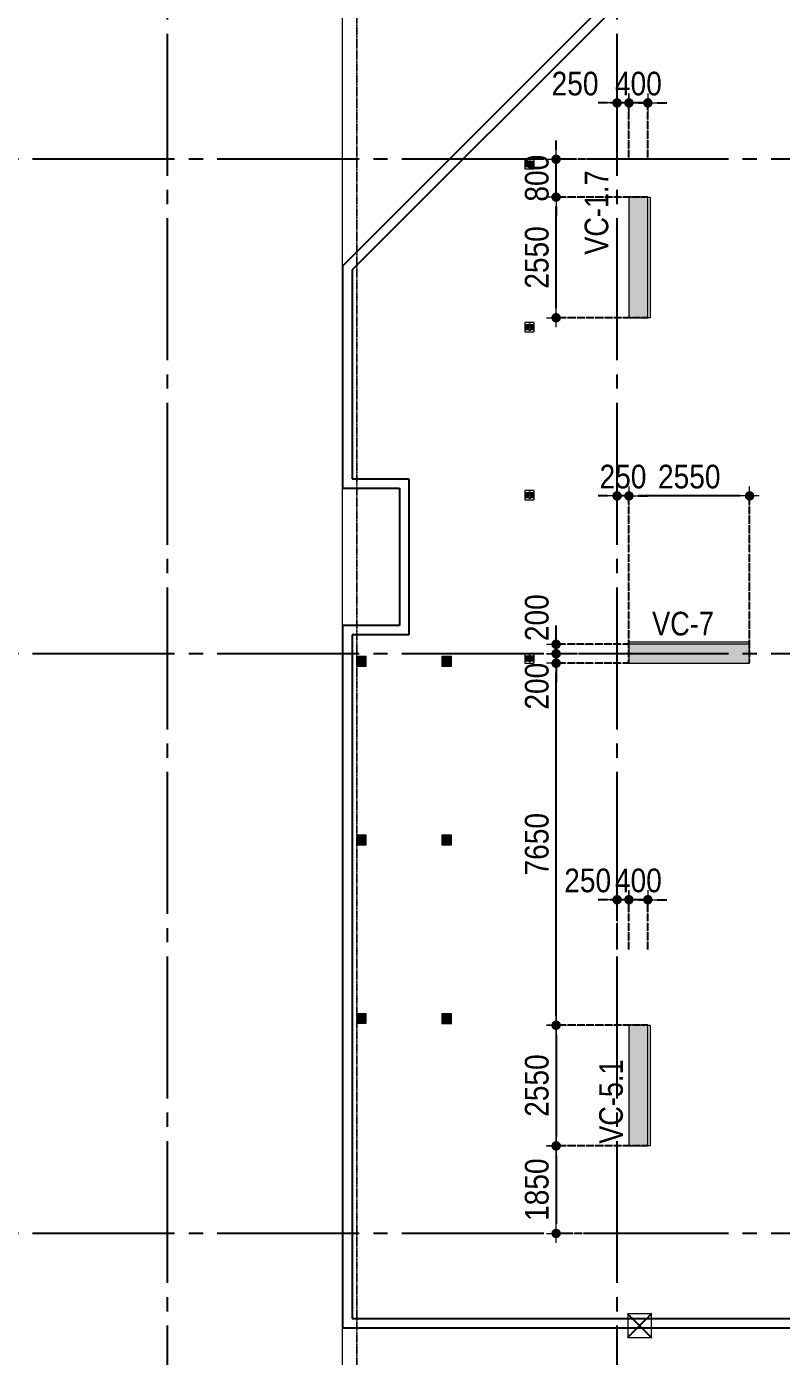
# Model space of a CAD drawing. Header units: millimetres. Extents: x -3973692 to -2843767, y 592734 to 838475.
# Drawn here: x -3522820 to -3506873, y 607383 to 635485 of the extents above; entities that cross this region are included whole.
import ezdxf
from ezdxf.enums import TextEntityAlignment as Align

# ---------------------------------------------------------------- set-up
doc = ezdxf.new("R2010")
doc.units = ezdxf.units.MM
doc.header["$MEASUREMENT"] = 0
doc.header["$PDMODE"] = 3
doc.header["$PDSIZE"] = -20
for name, pattern in [('CHG_XX_Cot_Tang 1$0$CENTER', [20.2, 12.7, -2.5, 2.5, -2.5]), ('CHG_XX_Cot_Tang 1$0$CENTER2', [28.575, 19.05, -3.175, 3.175, -3.175]), ('CHG_XX_Cot_Tang 1$0$HIDDEN', [0.375, 0.25, -0.125]), ('CHG_XX_Cot_Tang 1$0$MB_Luoi truc$0$HTT Hidden 21', [3, 2, -1]), ('CHG_XX_Luoi truc$0$MB_Luoi truc$0$Center101', [13, 10, -1, 1, -1]), ('DIVIDE2', [15.875, 6.35, -3.175, 0, -3.175, 0, -3.175]), ('HIDDEN5', [2.8375, 1.25, -1.5875])]:
    doc.linetypes.add(name, pattern=pattern)
doc.layers.get('0').update_dxf_attribs({"lineweight": 9})
doc.layers.get('Defpoints').update_dxf_attribs({"color": 10, "lineweight": 0})
for name, color, linetype, lineweight in [("'S_General_Dim_1", 1, 'Continuous', 18), ("'S_General_Divide_3 Intermediate", 3, 'DIVIDE2', 40), ("CHG_XX_Cot_Tang 1$0$'S_Steel_Cont_2 Normal", 2, 'Continuous', 25), ("CHG_XX_Cot_Tang 1$0$'S_Steel_Cont_2 Normal_Plate", 150, 'Continuous', 15), ('CHG_XX_Cot_Tang 1$0$Cot thep', 51, 'Continuous', 15), ('CHG_XX_Cot_Tang 1$0$Net thay Tuong', 3, 'Continuous', 20), ('CHG_XX_Cot_Tang 1$0$NS-Pier', 150, 'Continuous', 9), ('CHG_XX_Cot_Tang 1$0$NS-Pier @ 1', 150, 'Continuous', 9), ('CHG_XX_Cot_Tang 1$0$NS-Pier @ 100', 150, 'Continuous', 9), ('CHG_XX_Cot_Tang 1$0$NS-Pier @ 150 VP1', 150, 'Continuous', 9), ('CHG_XX_Cot_Tang 1$0$NS-Pier @ 150 VP2', 150, 'Continuous', 9), ('CHG_XX_Cot_Tang 1$0$NS-Pier @ 150 VP3', 150, 'Continuous', 9), ('CHG_XX_Cot_Tang 1$0$NS-Pier @ 150 VP4', 150, 'Continuous', 9), ('CHG_XX_Cot_Tang 1$0$NS-Pier @ 150 VP5', 150, 'Continuous', 9), ('CHG_XX_Cot_Tang 1$0$NS-Pier @ 150 VP6', 150, 'Continuous', 9), ('CHG_XX_Cot_Tang 1$0$NS-Pier @ 150 VP7', 150, 'Continuous', 9), ('CHG_XX_Cot_Tang 1$0$NS-Pier @ 150 VP8', 150, 'Continuous', 9), ('CHG_XX_Cot_Tang 1$0$NS-Pier @ 150 VP9', 150, 'Continuous', 9), ('CHG_XX_Cot_Tang 1$0$NS-Pier @ 150 VPModel', 150, 'Continuous', 9), ('CHG_XX_Cot_Tang 1$0$NS-Pier @ 200 VP11', 150, 'Continuous', 9), ('CHG_XX_Cot_Tang 1$0$NS-Pier @ 200 VP12', 150, 'Continuous', 9), ('CHG_XX_Cot_Tang 1$0$NS-Pier @ 200 VP13', 150, 'Continuous', 9), ('CHG_XX_Cot_Tang 1$0$NS-Pier @ 200 VP14', 150, 'Continuous', 9), ('CHG_XX_Cot_Tang 1$0$NS-Pier @ 200 VP15', 150, 'Continuous', 9), ('CHG_XX_Cot_Tang 1$0$NS-Pier @ 200 VP16', 150, 'Continuous', 9), ('CHG_XX_Cot_Tang 1$0$NS-Pier @ 200 VP17', 150, 'Continuous', 9), ('CHG_XX_Cot_Tang 1$0$NS-Pier @ 200 VP18', 150, 'Continuous', 9), ('CHG_XX_Cot_Tang 1$0$NS-Pier @ 200 VP19', 150, 'Continuous', 9), ('CHG_XX_Cot_Tang 1$0$NS-Pier @ 200 VP21', 150, 'Continuous', 9), ('CHG_XX_Cot_Tang 1$0$NS-Pier @ 200 VP22', 150, 'Continuous', 9), ('CHG_XX_Cot_Tang 1$0$NS-Pier @ 200 VP23', 150, 'Continuous', 9), ('CHG_XX_Cot_Tang 1$0$NS-Pier @ 200 VP24', 150, 'Continuous', 9), ('CHG_XX_Cot_Tang 1$0$NS-Pier @ 200 VP25', 150, 'Continuous', 9), ('CHG_XX_Cot_Tang 1$0$NS-Pier @ 200 VP26', 150, 'Continuous', 9), ('CHG_XX_Cot_Tang 1$0$NS-Pier @ 200 VP27', 150, 'Continuous', 9), ('CHG_XX_Cot_Tang 1$0$NS-Pier @ 200 VP28', 150, 'Continuous', 9), ('CHG_XX_Cot_Tang 1$0$NS-Pier @ 200 VP30', 150, 'Continuous', 9), ('CHG_XX_Cot_Tang 1$0$NS-Pier @ 200 VP31', 150, 'Continuous', 9), ('CHG_XX_Cot_Tang 1$0$NS-Pier @ 200 VP32', 150, 'Continuous', 9), ('CHG_XX_Cot_Tang 1$0$NS-Pier @ 200 VP33', 150, 'Continuous', 9), ('CHG_XX_Cot_Tang 1$0$NS-Pier @ 200 VP34', 150, 'Continuous', 9), ('CHG_XX_Cot_Tang 1$0$NS-Pier @ 200 VP35', 150, 'Continuous', 9), ('CHG_XX_Cot_Tang 1$0$NS-Pier @ 200 VP36', 150, 'Continuous', 9), ('CHG_XX_Cot_Tang 1$0$NS-Pier @ 200 VP37', 150, 'Continuous', 9), ('CHG_XX_Cot_Tang 1$0$NS-Pier @ 200 VPModel', 150, 'Continuous', 9), ('CHG_XX_Cot_Tang 1$0$NS-Pier @ 350 VP10', 150, 'Continuous', 9), ('CHG_XX_Cot_Tang 1$0$NS-Pier @ 350 VP20', 150, 'Continuous', 9), ('CHG_XX_Cot_Tang 1$0$NS-Pier @ 350 VP29', 150, 'Continuous', 9), ('CHG_XX_Cot_Tang 1$0$NS-Pier @ 350 VPModel', 150, 'Continuous', 9), ('CHG_XX_Cot_Tang 1$0$S_Concrete_Cont_2 Normal', 2, 'Continuous', 13), ('TEXT', 7, 'Continuous', 15)]:
    doc.layers.add(name, color=color, linetype=linetype, lineweight=lineweight)
for name, color, linetype in [("CHG_XX_Cot_Tang 1$0$'S_Concrete_Center_1", 8, 'CHG_XX_Cot_Tang 1$0$CENTER2'), ("CHG_XX_Cot_Tang 1$0$'S_Steel_ Bold", 8, 'Continuous'), ('CHG_XX_Cot_Tang 1$0$cot 500 dung +850', 1, 'Continuous'), ('CHG_XX_Cot_Tang 1$0$Vach VH3', 3, 'Continuous'), ('CHG_XX_Luoi truc$0$Grid', 34, 'Continuous'), ('CHG_XX_Luoi truc$0$Grid Line', 251, 'CHG_XX_Luoi truc$0$MB_Luoi truc$0$Center101')]:
    doc.layers.add(name, color=color, linetype=linetype)
doc.styles.add('arial', font='arial.ttf', dxfattribs={"width": 0.85})
doc.styles.add('CHG_XX_Luoi truc$0$MB_Luoi truc$0$Grid A-F$0$VNI-HelveCB', font='')
doc.styles.add('TTP-HelCon', font='')
doc.styles.get('CHG_XX_Luoi truc$0$MB_Luoi truc$0$Grid A-F$0$VNI-HelveCB').set_extended_font_data('VNI-Helve-Condense', bold=True)
doc.styles.get('TTP-HelCon').set_extended_font_data('VNI-Helve-Condense')
doc.dimstyles.new('200', dxfattribs={"dimscale": 200, "dimtxt": 2.5, "dimasz": 1, "dimexe": 0, "dimexo": 0, "dimgap": 0.75, "dimtad": 1, "dimdec": 0, "dimrnd": 10, "dimzin": 9, "dimdsep": 46, "dimtxsty": 'arial', "dimblk1": 'DIMDOT', "dimblk2": 'DIMDOT', "dimsah": 1, "dimcen": 2, "dimdle": 3, "dimclre": 8, "dimclrt": 2, "dimadec": 0, "dimazin": 0, "dimtfac": 1, "dimtdec": 0, "dimtix": 1, "dimtmove": 2, "dimatfit": 3, "dimldrblk": 'DIMPIJL', "dimfxl": 1, "dimtvp": 1.8, "dimtolj": 1, "dimtzin": 0, "dimarcsym": 0})

# ---------------------------------------------------------------- blocks, each defined once
blk = doc.blocks.new('*U3260')
at = {"layer": 'CHG_XX_Cot_Tang 1$0$NS-Pier @ 1'}
h = blk.add_hatch(color=256, dxfattribs=at)
h.dxf.hatch_style = 1
h.paths.add_polyline_path([(400, 0), (0, 0), (0, -2550), (400, -2550)])
at = {"layer": 'CHG_XX_Cot_Tang 1$0$NS-Pier @ 100'}
h = blk.add_hatch(color=256, dxfattribs=at)
h.dxf.hatch_style = 1
h.paths.add_polyline_path([(400, 0), (0, 0), (0, -2550), (400, -2550)])
at = {"layer": 'CHG_XX_Cot_Tang 1$0$NS-Pier @ 150 VP1'}
h = blk.add_hatch(color=256, dxfattribs=at)
h.dxf.hatch_style = 1
h.paths.add_polyline_path([(400, 0), (0, 0), (0, -2550), (400, -2550)])
at = {"layer": 'CHG_XX_Cot_Tang 1$0$NS-Pier @ 150 VP2'}
h = blk.add_hatch(color=256, dxfattribs=at)
h.dxf.hatch_style = 1
h.paths.add_polyline_path([(400, 0), (0, 0), (0, -2550), (400, -2550)])
at = {"layer": 'CHG_XX_Cot_Tang 1$0$NS-Pier @ 150 VP3'}
h = blk.add_hatch(color=256, dxfattribs=at)
h.dxf.hatch_style = 1
h.paths.add_polyline_path([(400, 0), (0, 0), (0, -2550), (400, -2550)])
at = {"layer": 'CHG_XX_Cot_Tang 1$0$NS-Pier @ 150 VP4'}
h = blk.add_hatch(color=256, dxfattribs=at)
h.dxf.hatch_style = 1
h.paths.add_polyline_path([(400, 0), (0, 0), (0, -2550), (400, -2550)])
at = {"layer": 'CHG_XX_Cot_Tang 1$0$NS-Pier @ 150 VP5'}
h = blk.add_hatch(color=256, dxfattribs=at)
h.dxf.hatch_style = 1
h.paths.add_polyline_path([(400, 0), (0, 0), (0, -2550), (400, -2550)])
at = {"layer": 'CHG_XX_Cot_Tang 1$0$NS-Pier @ 150 VP6'}
h = blk.add_hatch(color=256, dxfattribs=at)
h.dxf.hatch_style = 1
h.paths.add_polyline_path([(400, 0), (0, 0), (0, -2550), (400, -2550)])
at = {"layer": 'CHG_XX_Cot_Tang 1$0$NS-Pier @ 150 VP7'}
h = blk.add_hatch(color=256, dxfattribs=at)
h.dxf.hatch_style = 1
h.paths.add_polyline_path([(400, 0), (0, 0), (0, -2550), (400, -2550)])
at = {"layer": 'CHG_XX_Cot_Tang 1$0$NS-Pier @ 150 VP8'}
h = blk.add_hatch(color=256, dxfattribs=at)
h.dxf.hatch_style = 1
h.paths.add_polyline_path([(400, 0), (0, 0), (0, -2550), (400, -2550)])
at = {"layer": 'CHG_XX_Cot_Tang 1$0$NS-Pier @ 150 VP9'}
h = blk.add_hatch(color=256, dxfattribs=at)
h.dxf.hatch_style = 1
h.paths.add_polyline_path([(400, 0), (0, 0), (0, -2550), (400, -2550)])
at = {"layer": 'CHG_XX_Cot_Tang 1$0$NS-Pier @ 150 VPModel'}
h = blk.add_hatch(color=256, dxfattribs=at)
h.dxf.hatch_style = 1
h.paths.add_polyline_path([(400, 0), (0, 0), (0, -2550), (400, -2550)])
at = {"layer": 'CHG_XX_Cot_Tang 1$0$NS-Pier @ 200 VP11'}
h = blk.add_hatch(color=256, dxfattribs=at)
h.dxf.hatch_style = 1
h.paths.add_polyline_path([(400, 0), (0, 0), (0, -2550), (400, -2550)])
at = {"layer": 'CHG_XX_Cot_Tang 1$0$NS-Pier @ 200 VP12'}
h = blk.add_hatch(color=256, dxfattribs=at)
h.dxf.hatch_style = 1
h.paths.add_polyline_path([(400, 0), (0, 0), (0, -2550), (400, -2550)])
at = {"layer": 'CHG_XX_Cot_Tang 1$0$NS-Pier @ 200 VP13'}
h = blk.add_hatch(color=256, dxfattribs=at)
h.dxf.hatch_style = 1
h.paths.add_polyline_path([(400, 0), (0, 0), (0, -2550), (400, -2550)])
at = {"layer": 'CHG_XX_Cot_Tang 1$0$NS-Pier @ 200 VP14'}
h = blk.add_hatch(color=256, dxfattribs=at)
h.dxf.hatch_style = 1
h.paths.add_polyline_path([(400, 0), (0, 0), (0, -2550), (400, -2550)])
at = {"layer": 'CHG_XX_Cot_Tang 1$0$NS-Pier @ 200 VP15'}
h = blk.add_hatch(color=256, dxfattribs=at)
h.dxf.hatch_style = 1
h.paths.add_polyline_path([(400, 0), (0, 0), (0, -2550), (400, -2550)])
at = {"layer": 'CHG_XX_Cot_Tang 1$0$NS-Pier @ 200 VP16'}
h = blk.add_hatch(color=256, dxfattribs=at)
h.dxf.hatch_style = 1
h.paths.add_polyline_path([(400, 0), (0, 0), (0, -2550), (400, -2550)])
at = {"layer": 'CHG_XX_Cot_Tang 1$0$NS-Pier @ 200 VP17'}
h = blk.add_hatch(color=256, dxfattribs=at)
h.dxf.hatch_style = 1
h.paths.add_polyline_path([(400, 0), (0, 0), (0, -2550), (400, -2550)])
at = {"layer": 'CHG_XX_Cot_Tang 1$0$NS-Pier @ 200 VP18'}
h = blk.add_hatch(color=256, dxfattribs=at)
h.dxf.hatch_style = 1
h.paths.add_polyline_path([(400, 0), (0, 0), (0, -2550), (400, -2550)])
at = {"layer": 'CHG_XX_Cot_Tang 1$0$NS-Pier @ 200 VP19'}
h = blk.add_hatch(color=256, dxfattribs=at)
h.dxf.hatch_style = 1
h.paths.add_polyline_path([(400, 0), (0, 0), (0, -2550), (400, -2550)])
at = {"layer": 'CHG_XX_Cot_Tang 1$0$NS-Pier @ 200 VP21'}
h = blk.add_hatch(color=256, dxfattribs=at)
h.dxf.hatch_style = 1
h.paths.add_polyline_path([(400, 0), (0, 0), (0, -2550), (400, -2550)])
at = {"layer": 'CHG_XX_Cot_Tang 1$0$NS-Pier @ 200 VP22'}
h = blk.add_hatch(color=256, dxfattribs=at)
h.dxf.hatch_style = 1
h.paths.add_polyline_path([(400, 0), (0, 0), (0, -2550), (400, -2550)])
at = {"layer": 'CHG_XX_Cot_Tang 1$0$NS-Pier @ 200 VP23'}
h = blk.add_hatch(color=256, dxfattribs=at)
h.dxf.hatch_style = 1
h.paths.add_polyline_path([(400, 0), (0, 0), (0, -2550), (400, -2550)])
at = {"layer": 'CHG_XX_Cot_Tang 1$0$NS-Pier @ 200 VP24'}
h = blk.add_hatch(color=256, dxfattribs=at)
h.dxf.hatch_style = 1
h.paths.add_polyline_path([(400, 0), (0, 0), (0, -2550), (400, -2550)])
at = {"layer": 'CHG_XX_Cot_Tang 1$0$NS-Pier @ 200 VP25'}
h = blk.add_hatch(color=256, dxfattribs=at)
h.dxf.hatch_style = 1
h.paths.add_polyline_path([(400, 0), (0, 0), (0, -2550), (400, -2550)])
at = {"layer": 'CHG_XX_Cot_Tang 1$0$NS-Pier @ 200 VP26'}
h = blk.add_hatch(color=256, dxfattribs=at)
h.dxf.hatch_style = 1
h.paths.add_polyline_path([(400, 0), (0, 0), (0, -2550), (400, -2550)])
at = {"layer": 'CHG_XX_Cot_Tang 1$0$NS-Pier @ 200 VP27'}
h = blk.add_hatch(color=256, dxfattribs=at)
h.dxf.hatch_style = 1
h.paths.add_polyline_path([(400, 0), (0, 0), (0, -2550), (400, -2550)])
at = {"layer": 'CHG_XX_Cot_Tang 1$0$NS-Pier @ 200 VP28'}
h = blk.add_hatch(color=256, dxfattribs=at)
h.dxf.hatch_style = 1
h.paths.add_polyline_path([(400, 0), (0, 0), (0, -2550), (400, -2550)])
at = {"layer": 'CHG_XX_Cot_Tang 1$0$NS-Pier @ 200 VP30'}
h = blk.add_hatch(color=256, dxfattribs=at)
h.dxf.hatch_style = 1
h.paths.add_polyline_path([(400, 0), (0, 0), (0, -2550), (400, -2550)])
at = {"layer": 'CHG_XX_Cot_Tang 1$0$NS-Pier @ 200 VP31'}
h = blk.add_hatch(color=256, dxfattribs=at)
h.dxf.hatch_style = 1
h.paths.add_polyline_path([(400, 0), (0, 0), (0, -2550), (400, -2550)])
at = {"layer": 'CHG_XX_Cot_Tang 1$0$NS-Pier @ 200 VP32'}
h = blk.add_hatch(color=256, dxfattribs=at)
h.dxf.hatch_style = 1
h.paths.add_polyline_path([(400, 0), (0, 0), (0, -2550), (400, -2550)])
at = {"layer": 'CHG_XX_Cot_Tang 1$0$NS-Pier @ 200 VP33'}
h = blk.add_hatch(color=256, dxfattribs=at)
h.dxf.hatch_style = 1
h.paths.add_polyline_path([(400, 0), (0, 0), (0, -2550), (400, -2550)])
at = {"layer": 'CHG_XX_Cot_Tang 1$0$NS-Pier @ 200 VP34'}
h = blk.add_hatch(color=256, dxfattribs=at)
h.dxf.hatch_style = 1
h.paths.add_polyline_path([(400, 0), (0, 0), (0, -2550), (400, -2550)])
at = {"layer": 'CHG_XX_Cot_Tang 1$0$NS-Pier @ 200 VP35'}
h = blk.add_hatch(color=256, dxfattribs=at)
h.dxf.hatch_style = 1
h.paths.add_polyline_path([(400, 0), (0, 0), (0, -2550), (400, -2550)])
at = {"layer": 'CHG_XX_Cot_Tang 1$0$NS-Pier @ 200 VP36'}
h = blk.add_hatch(color=256, dxfattribs=at)
h.dxf.hatch_style = 1
h.paths.add_polyline_path([(400, 0), (0, 0), (0, -2550), (400, -2550)])
at = {"layer": 'CHG_XX_Cot_Tang 1$0$NS-Pier @ 200 VP37'}
h = blk.add_hatch(color=256, dxfattribs=at)
h.dxf.hatch_style = 1
h.paths.add_polyline_path([(400, 0), (0, 0), (0, -2550), (400, -2550)])
at = {"layer": 'CHG_XX_Cot_Tang 1$0$NS-Pier @ 200 VPModel'}
h = blk.add_hatch(color=256, dxfattribs=at)
h.dxf.hatch_style = 1
h.paths.add_polyline_path([(400, 0), (0, 0), (0, -2550), (400, -2550)])
at = {"layer": 'CHG_XX_Cot_Tang 1$0$NS-Pier @ 350 VP10'}
h = blk.add_hatch(color=256, dxfattribs=at)
h.dxf.hatch_style = 1
h.paths.add_polyline_path([(400, 0), (0, 0), (0, -2550), (400, -2550)])
at = {"layer": 'CHG_XX_Cot_Tang 1$0$NS-Pier @ 350 VP20'}
h = blk.add_hatch(color=256, dxfattribs=at)
h.dxf.hatch_style = 1
h.paths.add_polyline_path([(400, 0), (0, 0), (0, -2550), (400, -2550)])
at = {"layer": 'CHG_XX_Cot_Tang 1$0$NS-Pier @ 350 VP29'}
h = blk.add_hatch(color=256, dxfattribs=at)
h.dxf.hatch_style = 1
h.paths.add_polyline_path([(400, 0), (0, 0), (0, -2550), (400, -2550)])
at = {"layer": 'CHG_XX_Cot_Tang 1$0$NS-Pier @ 350 VPModel'}
h = blk.add_hatch(color=256, dxfattribs=at)
h.dxf.hatch_style = 1
h.paths.add_polyline_path([(400, 0), (0, 0), (0, -2550), (400, -2550)])
blk = doc.blocks.new('CHG_XX_Cot_Tang 1$0$Block A_C450x2250')
at = {"layer": 'CHG_XX_Cot_Tang 1$0$NS-Pier', "color": 9, "linetype": 'CHG_XX_Cot_Tang 1$0$MB_Luoi truc$0$HTT Hidden 21'}
blk.add_lwpolyline([(0, 0), (-50, 0), (-50, -2550), (0, -2550)], dxfattribs=at)
at = {"layer": 'CHG_XX_Cot_Tang 1$0$NS-Pier'}
blk.add_lwpolyline([(400, -2550), (0, -2550), (0, 0), (400, 0)], close=True, dxfattribs=at)
blk.add_blockref('*U3260', (0, 0), dxfattribs=at)
blk = doc.blocks.new('CHG_XX_Cot_Tang 1$0$500x500')
at = {"color": 1, "linetype": 'CHG_XX_Cot_Tang 1$0$MB_Luoi truc$0$HTT Hidden 21'}
for p, q in [((250, 250), (-250, -250)), ((-250, 250), (250, -250))]:
    blk.add_line(p, q, dxfattribs=at)
at = {"layer": 'CHG_XX_Cot_Tang 1$0$NS-Pier', "color": 1}
blk.add_lwpolyline([(250, -250), (250, 250), (-250, 250), (-250, -250)], close=True, dxfattribs=at)
blk = doc.blocks.new('*U2973')
at = {"layer": "CHG_XX_Cot_Tang 1$0$'S_Steel_ Bold", "linetype": 'CHG_XX_Cot_Tang 1$0$CENTER', "ltscale": 0.05}
for p, q in [((-13, 0), (13, 0)), ((0, 13), (0, -13))]:
    blk.add_line(p, q, dxfattribs=at)
at = {"layer": "CHG_XX_Cot_Tang 1$0$'S_Steel_ Bold", "color": 1}
blk.add_circle((0, 0), 7, dxfattribs=at)
blk = doc.blocks.new('CHG_XX_Cot_Tang 1$0$A$C42BB3C5E')
at = {"color": 8, "linetype": 'CHG_XX_Cot_Tang 1$0$MB_Luoi truc$0$HTT Hidden 21'}
blk.add_lwpolyline([(-75, -113), (125, -113), (125, 87), (-75, 87)], close=True, dxfattribs=at)
at = {"layer": "CHG_XX_Cot_Tang 1$0$'S_Concrete_Center_1"}
for p, q in [((25, 63), (25, -88)), ((125, -13), (-83, -13))]:
    blk.add_line(p, q, dxfattribs=at)
at = {"layer": "CHG_XX_Cot_Tang 1$0$'S_Steel_Cont_2 Normal"}
blk.add_lwpolyline([(-37, -15, 0.414214), (-43, -21), (-43, -50), (-50, -50), (-50, 25), (-43, 25), (-43, -4, 0.414214), (-37, -10), (87, -10, 0.414214), (93, -4), (93, 25), (100, 25), (100, -50), (93, -50), (93, -21, 0.414214), (87, -15)], format="xyb", close=True, dxfattribs=at)
at = {"layer": "CHG_XX_Cot_Tang 1$0$'S_Steel_Cont_2 Normal_Plate"}
blk.add_lwpolyline([(115, 45), (115, -70), (-65, -70), (-65, 45)], close=True, dxfattribs=at)
at = {"layer": "CHG_XX_Cot_Tang 1$0$'S_Steel_ Bold"}
for p in [(-10, 20), (60, 20)]:
    blk.add_blockref('*U2973', p, dxfattribs=at)
at = {"layer": "CHG_XX_Cot_Tang 1$0$'S_Steel_ Bold", "xscale": -1, "rotation": 180}
for p in [(-10, -45), (60, -45)]:
    blk.add_blockref('*U2973', p, dxfattribs=at)
blk = doc.blocks.new('CHG_XX_Cot_Tang 1$0$net pergola')
at = {"layer": 'CHG_XX_Cot_Tang 1$0$Net thay Tuong'}
for p in [(1857, -28887), (1857, -32337), (1857, -35887), (1857, -39337)]:
    blk.add_blockref('CHG_XX_Cot_Tang 1$0$A$C42BB3C5E', p, dxfattribs=at)
blk = doc.blocks.new('CHG_XX_Cot_Tang 1$0$cot thong gio')
at = {"layer": 'CHG_XX_Cot_Tang 1$0$S_Concrete_Cont_2 Normal', "color": 3, "ltscale": 0.8}
blk.add_lwpolyline([(-100, -70), (100, -70), (100, 130), (-100, 130)], close=True, dxfattribs=at)
blk.add_solid([(-100, 130), (-100, -70), (100, 130), (100, -70)], dxfattribs=at)
blk = doc.blocks.new('*U2841')
at = {"layer": 'CHG_XX_Luoi truc$0$Grid Line'}
blk.add_line((0, 0), (0, 608), dxfattribs=at)
at = {"layer": 'CHG_XX_Luoi truc$0$Grid', "lineweight": -2, "style": 'CHG_XX_Luoi truc$0$MB_Luoi truc$0$Grid A-F$0$VNI-HelveCB'}
for tag, p in [('GRIDSUB', (0, 617)), ('GRID', (0, -9))]:
    blk.add_attdef(tag, text='', height=5, dxfattribs=at).set_placement(p, align=Align.MIDDLE)
blk = doc.blocks.new('*U2843')
at = {"layer": 'CHG_XX_Luoi truc$0$Grid Line'}
blk.add_line((0, 0), (0, 438), dxfattribs=at)
at = {"layer": 'CHG_XX_Luoi truc$0$Grid', "lineweight": -2, "style": 'CHG_XX_Luoi truc$0$MB_Luoi truc$0$Grid A-F$0$VNI-HelveCB'}
for tag, p in [('GRIDSUB', (0, 447)), ('GRID', (0, -9))]:
    blk.add_attdef(tag, text='', height=5, dxfattribs=at).set_placement(p, align=Align.MIDDLE)
blk = doc.blocks.new('CHG_XX_Luoi truc')
at = {"layer": 'CHG_XX_Luoi truc$0$Grid', "xscale": 300, "yscale": 300, "zscale": 300}
for p in [(28650, -12747), (38150, -12747)]:
    blk.add_blockref('*U2841', p, dxfattribs=at)
at = {"layer": 'CHG_XX_Luoi truc$0$Grid', "xscale": 300.0000000000013, "yscale": 300.0000000000013, "zscale": 300.0000000000013, "rotation": 90}
for p in [(110703, 22700), (110703, 12250), (110703, 0)]:
    blk.add_blockref('*U2843', p, dxfattribs=at)
blk = doc.blocks.new('CHG_XX_Cot_Tang 1')
at = {"layer": 'CHG_XX_Cot_Tang 1$0$NS-Pier', "linetype": 'Continuous', "ltscale": 5}
blk.add_lwpolyline([(-300, 85450), (-10900, 85450), (-10900, 163400), (99639.2, 163400), (106050, 158254.3), (106050, -6022), (103575.5, -9000), (32350, -9000), (32350, 84050), (-300, 84050)], close=True, dxfattribs=at)
at = {"layer": 'CHG_XX_Cot_Tang 1$0$NS-Pier', "linetype": 'CHG_XX_Cot_Tang 1$0$HIDDEN', "ltscale": 5}
blk.add_lwpolyline([(32650, 84350), (0, 84350), (0, 85750), (-10600, 85750), (-10600, 163100), (99533.7, 163100), (105750, 158110.4), (105750, -5913.6), (103434.7, -8700), (32650, -8700), (32650, 84350), (32650, -8700), (103404.7, -8700)], dxfattribs=at)
at = {"layer": 'CHG_XX_Cot_Tang 1$0$Vach VH3'}
for p, q in [((39329, 27422.6), (32350, 20443.7)), ((39529, 27339.8), (32550, 20360.8)), ((32350, 20443.7), (32350, 15750)), ((32550, 20360.8), (32550, 15950)), ((32350, 15750), (33550, 15750)), ((32550, 15950), (33750, 15950)), ((33550, 15750), (33550, 12850)), ((33750, 15950), (33750, 12650)), ((33550, 12850), (32350, 12850)), ((32350, 12850), (32350, -2000)), ((32550, 12650), (32550, -1800)), ((33750, 12650), (32550, 12650)), ((32550, -1800), (101350, -1800)), ((101550, -2000), (32350, -2000))]:
    blk.add_line(p, q, dxfattribs=at)
at = {"layer": 'CHG_XX_Cot_Tang 1$0$cot 500 dung +850'}
blk.add_blockref('CHG_XX_Cot_Tang 1$0$500x500', (38625, -1950), dxfattribs=at)
at = {"layer": 'CHG_XX_Cot_Tang 1$0$Cot thep'}
blk.add_blockref('CHG_XX_Cot_Tang 1$0$net pergola', (34418.2, 51500), dxfattribs=at)
at = {"layer": 'CHG_XX_Cot_Tang 1$0$NS-Pier'}
blk.add_blockref('CHG_XX_Luoi truc', (0, 0), dxfattribs=at)
at = {"layer": 'CHG_XX_Cot_Tang 1$0$NS-Pier', "xscale": -1}
for p in [(38800, 21900), (38800, 4400)]:
    blk.add_blockref('CHG_XX_Cot_Tang 1$0$Block A_C450x2250', p, dxfattribs=at)
at = {"layer": 'CHG_XX_Cot_Tang 1$0$NS-Pier', "xscale": -1, "rotation": 90}
blk.add_blockref('CHG_XX_Cot_Tang 1$0$Block A_C450x2250', (38400, 12450), dxfattribs=at)
at = {"layer": 'CHG_XX_Cot_Tang 1$0$S_Concrete_Cont_2 Normal'}
for p in [(32750, 12059.6), (34550, 12059.2), (32750, 8285.5), (34550, 8284.6), (32750, 4510.5), (34550, 4509.6)]:
    blk.add_blockref('CHG_XX_Cot_Tang 1$0$cot thong gio', p, dxfattribs=at)
blk = doc.blocks.new('DIMDOT')
for p, q in [((1, 0), (-1, 0)), ((0, -1), (0, 1))]:
    blk.add_line(p, q)
at = {"const_width": 0.5}
blk.add_lwpolyline([(-0.25, 0, 1), (0.25, 0, 1)], format="xyb", close=True, dxfattribs=at)
blk = doc.blocks.new('*D312')
at = {"layer": "'S_General_Dim_1", "color": 8, "linetype": 'HIDDEN5', "lineweight": -2, "transparency": 16777216}
for p, q in [((-3509695, 614381), (-3511633, 614381)), ((-3509695, 611831), (-3511633, 611831))]:
    blk.add_line(p, q, dxfattribs=at)
at = {"layer": "'S_General_Dim_1", "color": 0, "lineweight": -2, "transparency": 16777216}
blk.add_line((-3511633, 614181), (-3511633, 612031), dxfattribs=at)
at = {"layer": 'Defpoints', "color": 0, "transparency": 16777216}
for p in [(-3509695, 614381), (-3511633, 611831), (-3509695, 611831)]:
    blk.add_point(p, dxfattribs=at)
at = {"layer": "'S_General_Dim_1", "color": 0, "lineweight": -2, "transparency": 16777216, "xscale": 200, "yscale": 200, "zscale": 200}
for p, rotation in [((-3511633, 614381), 90), ((-3511633, 611831), 270)]:
    blk.add_blockref('DIMDOT', p, dxfattribs=dict(at, rotation=rotation))
at = {"layer": "'S_General_Dim_1", "color": 2, "transparency": 16777216, "insert": (-3512039, 613106), "char_height": 500, "attachment_point": 5, "rotation": 90, "style": 'arial'}
blk.add_mtext('\\A1;2550', dxfattribs=at)
blk = doc.blocks.new('DIMPIJL')
at = {"linetype": 'ByBlock'}
blk.add_solid([(-2.5, 0.42), (-2.5, -0.42), (0, 0)], dxfattribs=at)
blk = doc.blocks.new('*D313')
at = {"layer": "'S_General_Dim_1", "color": 8, "linetype": 'HIDDEN5', "lineweight": -2, "transparency": 16777216}
for p, q in [((-3509695, 611831), (-3511633, 611831)), ((-3509757, 609981), (-3511633, 609981))]:
    blk.add_line(p, q, dxfattribs=at)
at = {"layer": "'S_General_Dim_1", "color": 0, "lineweight": -2, "transparency": 16777216}
blk.add_line((-3511633, 611631), (-3511633, 610181), dxfattribs=at)
at = {"layer": 'Defpoints', "color": 0, "transparency": 16777216}
for p in [(-3509695, 611831), (-3511633, 609981), (-3509757, 609981)]:
    blk.add_point(p, dxfattribs=at)
at = {"layer": "'S_General_Dim_1", "color": 0, "lineweight": -2, "transparency": 16777216, "xscale": 200, "yscale": 200, "zscale": 200}
for p, rotation in [((-3511633, 611831), 90), ((-3511633, 609981), 270)]:
    blk.add_blockref('DIMDOT', p, dxfattribs=dict(at, rotation=rotation))
at = {"layer": "'S_General_Dim_1", "color": 2, "transparency": 16777216, "insert": (-3512039, 610906), "char_height": 500, "attachment_point": 5, "rotation": 90, "style": 'arial'}
blk.add_mtext('\\A1;1850', dxfattribs=at)
blk = doc.blocks.new('*D316')
at = {"layer": "'S_General_Dim_1", "color": 8, "linetype": 'HIDDEN5', "lineweight": -2, "transparency": 16777216}
for p, q in [((-3510095, 622031), (-3511633, 622031)), ((-3509695, 614381), (-3511633, 614381))]:
    blk.add_line(p, q, dxfattribs=at)
at = {"layer": "'S_General_Dim_1", "color": 0, "lineweight": -2, "transparency": 16777216}
blk.add_line((-3511633, 614581), (-3511633, 621831), dxfattribs=at)
at = {"layer": 'Defpoints', "color": 0, "transparency": 16777216}
for p in [(-3511633, 622031), (-3510095, 622031), (-3509695, 614381)]:
    blk.add_point(p, dxfattribs=at)
at = {"layer": "'S_General_Dim_1", "color": 0, "lineweight": -2, "transparency": 16777216, "xscale": 200, "yscale": 200, "zscale": 200}
for p, rotation in [((-3511633, 622031), 90), ((-3511633, 614381), 270)]:
    blk.add_blockref('DIMDOT', p, dxfattribs=dict(at, rotation=rotation))
at = {"layer": "'S_General_Dim_1", "color": 2, "transparency": 16777216, "insert": (-3512039, 618206), "char_height": 500, "attachment_point": 5, "rotation": 90, "style": 'arial'}
blk.add_mtext('\\A1;7650', dxfattribs=at)
blk = doc.blocks.new('*D317')
at = {"layer": "'S_General_Dim_1", "color": 0, "lineweight": -2, "transparency": 16777216}
for p, q in [((-3511633, 622431), (-3511633, 622631)), ((-3511633, 622031), (-3511633, 622231)), ((-3511633, 621831), (-3511633, 621631))]:
    blk.add_line(p, q, dxfattribs=at)
at = {"layer": "'S_General_Dim_1", "color": 8, "linetype": 'HIDDEN5', "lineweight": -2, "transparency": 16777216}
for p, q in [((-3510345, 622231), (-3511633, 622231)), ((-3510095, 622031), (-3511633, 622031))]:
    blk.add_line(p, q, dxfattribs=at)
at = {"layer": 'Defpoints', "color": 0, "transparency": 16777216}
for p in [(-3511633, 622231), (-3510345, 622231), (-3510095, 622031)]:
    blk.add_point(p, dxfattribs=at)
at = {"layer": "'S_General_Dim_1", "color": 0, "lineweight": -2, "transparency": 16777216, "xscale": 200, "yscale": 200, "zscale": 200}
for p, rotation in [((-3511633, 622231), 270), ((-3511633, 622031), 90)]:
    blk.add_blockref('DIMDOT', p, dxfattribs=dict(at, rotation=rotation))
at = {"layer": "'S_General_Dim_1", "color": 2, "transparency": 16777216, "insert": (-3512039, 621546), "char_height": 500, "attachment_point": 5, "rotation": 90, "style": 'arial'}
blk.add_mtext('\\A1;200', dxfattribs=at)
blk = doc.blocks.new('*D318')
at = {"layer": "'S_General_Dim_1", "color": 0, "lineweight": -2, "transparency": 16777216}
for p, q in [((-3511633, 622631), (-3511633, 622831)), ((-3511633, 622231), (-3511633, 622431)), ((-3511633, 622031), (-3511633, 621831))]:
    blk.add_line(p, q, dxfattribs=at)
at = {"layer": "'S_General_Dim_1", "color": 8, "linetype": 'HIDDEN5', "lineweight": -2, "transparency": 16777216}
for p, q in [((-3510095, 622431), (-3511633, 622431)), ((-3510345, 622231), (-3511633, 622231))]:
    blk.add_line(p, q, dxfattribs=at)
at = {"layer": 'Defpoints', "color": 0, "transparency": 16777216}
for p in [(-3511633, 622431), (-3510345, 622231), (-3510095, 622431)]:
    blk.add_point(p, dxfattribs=at)
at = {"layer": "'S_General_Dim_1", "color": 0, "lineweight": -2, "transparency": 16777216, "xscale": 200, "yscale": 200, "zscale": 200}
for p, rotation in [((-3511633, 622431), 270), ((-3511633, 622231), 90)]:
    blk.add_blockref('DIMDOT', p, dxfattribs=dict(at, rotation=rotation))
at = {"layer": "'S_General_Dim_1", "color": 2, "transparency": 16777216, "insert": (-3512039, 622993), "char_height": 500, "attachment_point": 5, "rotation": 90, "style": 'arial'}
blk.add_mtext('\\A1;200', dxfattribs=at)
blk = doc.blocks.new('*D319')
at = {"layer": "'S_General_Dim_1", "color": 8, "linetype": 'HIDDEN5', "lineweight": -2, "transparency": 16777216}
for p, q in [((-3509695, 631881), (-3511633, 631881)), ((-3509695, 629331), (-3511633, 629331))]:
    blk.add_line(p, q, dxfattribs=at)
at = {"layer": "'S_General_Dim_1", "color": 0, "lineweight": -2, "transparency": 16777216}
blk.add_line((-3511633, 629531), (-3511633, 631681), dxfattribs=at)
at = {"layer": 'Defpoints', "color": 0, "transparency": 16777216}
for p in [(-3511633, 631881), (-3509695, 631881), (-3509695, 629331)]:
    blk.add_point(p, dxfattribs=at)
at = {"layer": "'S_General_Dim_1", "color": 0, "lineweight": -2, "transparency": 16777216, "xscale": 200, "yscale": 200, "zscale": 200}
for p, rotation in [((-3511633, 631881), 90), ((-3511633, 629331), 270)]:
    blk.add_blockref('DIMDOT', p, dxfattribs=dict(at, rotation=rotation))
at = {"layer": "'S_General_Dim_1", "color": 2, "transparency": 16777216, "insert": (-3512039, 630606), "char_height": 500, "attachment_point": 5, "rotation": 90, "style": 'arial'}
blk.add_mtext('\\A1;2550', dxfattribs=at)
blk = doc.blocks.new('*D320')
at = {"layer": "'S_General_Dim_1", "color": 0, "lineweight": -2, "transparency": 16777216}
for p, q in [((-3511633, 632881), (-3511633, 633081)), ((-3511633, 631881), (-3511633, 632681)), ((-3511633, 631681), (-3511633, 631481))]:
    blk.add_line(p, q, dxfattribs=at)
at = {"layer": "'S_General_Dim_1", "color": 8, "linetype": 'HIDDEN5', "lineweight": -2, "transparency": 16777216}
for p, q in [((-3509488, 632681), (-3511633, 632681)), ((-3509695, 631881), (-3511633, 631881))]:
    blk.add_line(p, q, dxfattribs=at)
at = {"layer": 'Defpoints', "color": 0, "transparency": 16777216}
for p in [(-3511633, 632681), (-3509488, 632681), (-3509695, 631881)]:
    blk.add_point(p, dxfattribs=at)
at = {"layer": "'S_General_Dim_1", "color": 0, "lineweight": -2, "transparency": 16777216, "xscale": 200, "yscale": 200, "zscale": 200}
for p, rotation in [((-3511633, 632681), 270), ((-3511633, 631881), 90)]:
    blk.add_blockref('DIMDOT', p, dxfattribs=dict(at, rotation=rotation))
at = {"layer": "'S_General_Dim_1", "color": 2, "transparency": 16777216, "insert": (-3512039, 632281), "char_height": 500, "attachment_point": 5, "rotation": 90, "style": 'arial'}
blk.add_mtext('\\A1;800', dxfattribs=at)
blk = doc.blocks.new('*D323')
at = {"layer": "'S_General_Dim_1", "color": 8, "linetype": 'HIDDEN5', "lineweight": -2, "transparency": 16777216}
for p, q in [((-3510095, 622031), (-3510095, 625567)), ((-3507545, 622031), (-3507545, 625567))]:
    blk.add_line(p, q, dxfattribs=at)
at = {"layer": "'S_General_Dim_1", "color": 0, "lineweight": -2, "transparency": 16777216}
blk.add_line((-3507745, 625567), (-3509895, 625567), dxfattribs=at)
at = {"layer": 'Defpoints', "color": 0, "transparency": 16777216}
for p in [(-3510095, 625567), (-3510095, 622031), (-3507545, 622031)]:
    blk.add_point(p, dxfattribs=at)
at = {"layer": "'S_General_Dim_1", "color": 0, "lineweight": -2, "transparency": 16777216, "xscale": 200, "yscale": 200, "zscale": 200, "rotation": 180}
blk.add_blockref('DIMDOT', (-3510095, 625567), dxfattribs=at)
at = {"layer": "'S_General_Dim_1", "color": 0, "lineweight": -2, "transparency": 16777216, "xscale": 200, "yscale": 200, "zscale": 200}
blk.add_blockref('DIMDOT', (-3507545, 625567), dxfattribs=at)
at = {"layer": "'S_General_Dim_1", "color": 2, "transparency": 16777216, "insert": (-3508820, 625972), "char_height": 500, "attachment_point": 5, "style": 'arial'}
blk.add_mtext('\\A1;2550', dxfattribs=at)
blk = doc.blocks.new('*D326')
at = {"layer": "'S_General_Dim_1", "color": 0, "lineweight": -2, "transparency": 16777216}
for p, q in [((-3510545, 625567), (-3510745, 625567)), ((-3510095, 625567), (-3510345, 625567)), ((-3509895, 625567), (-3509695, 625567))]:
    blk.add_line(p, q, dxfattribs=at)
at = {"layer": "'S_General_Dim_1", "color": 8, "linetype": 'HIDDEN5', "lineweight": -2, "transparency": 16777216}
for p, q in [((-3510345, 624781), (-3510345, 625567)), ((-3510095, 622031), (-3510095, 625567))]:
    blk.add_line(p, q, dxfattribs=at)
at = {"layer": 'Defpoints', "color": 0, "transparency": 16777216}
for p in [(-3510345, 625567), (-3510345, 624781), (-3510095, 622031)]:
    blk.add_point(p, dxfattribs=at)
at = {"layer": "'S_General_Dim_1", "color": 0, "lineweight": -2, "transparency": 16777216, "xscale": 200, "yscale": 200, "zscale": 200}
blk.add_blockref('DIMDOT', (-3510345, 625567), dxfattribs=at)
at = {"layer": "'S_General_Dim_1", "color": 0, "lineweight": -2, "transparency": 16777216, "xscale": 200, "yscale": 200, "zscale": 200, "rotation": 180}
blk.add_blockref('DIMDOT', (-3510095, 625567), dxfattribs=at)
at = {"layer": "'S_General_Dim_1", "color": 2, "transparency": 16777216, "insert": (-3510220, 625972), "char_height": 500, "attachment_point": 5, "style": 'arial'}
blk.add_mtext('\\A1;250', dxfattribs=at)
blk = doc.blocks.new('*D338')
at = {"layer": "'S_General_Dim_1", "color": 0, "lineweight": -2, "transparency": 16777216}
for p, q in [((-3510295, 633872), (-3510495, 633872)), ((-3509695, 633872), (-3510095, 633872)), ((-3509495, 633872), (-3509295, 633872))]:
    blk.add_line(p, q, dxfattribs=at)
at = {"layer": "'S_General_Dim_1", "color": 8, "linetype": 'HIDDEN5', "lineweight": -2, "transparency": 16777216}
for p, q in [((-3510095, 632681), (-3510095, 633872)), ((-3509695, 632681), (-3509695, 633872))]:
    blk.add_line(p, q, dxfattribs=at)
at = {"layer": 'Defpoints', "color": 0, "transparency": 16777216}
for p in [(-3510095, 633872), (-3510095, 632681), (-3509695, 632681)]:
    blk.add_point(p, dxfattribs=at)
at = {"layer": "'S_General_Dim_1", "color": 0, "lineweight": -2, "transparency": 16777216, "xscale": 200, "yscale": 200, "zscale": 200}
blk.add_blockref('DIMDOT', (-3510095, 633872), dxfattribs=at)
at = {"layer": "'S_General_Dim_1", "color": 0, "lineweight": -2, "transparency": 16777216, "xscale": 200, "yscale": 200, "zscale": 200, "rotation": 180}
blk.add_blockref('DIMDOT', (-3509695, 633872), dxfattribs=at)
at = {"layer": "'S_General_Dim_1", "color": 2, "transparency": 16777216, "insert": (-3509895, 634277), "char_height": 500, "attachment_point": 5, "style": 'arial'}
blk.add_mtext('\\A1;400', dxfattribs=at)
blk = doc.blocks.new('*D339')
at = {"layer": "'S_General_Dim_1", "color": 0, "lineweight": -2, "transparency": 16777216}
for p, q in [((-3510545, 633872), (-3510745, 633872)), ((-3510095, 633872), (-3510345, 633872)), ((-3509895, 633872), (-3509695, 633872))]:
    blk.add_line(p, q, dxfattribs=at)
at = {"layer": "'S_General_Dim_1", "color": 8, "linetype": 'HIDDEN5', "lineweight": -2, "transparency": 16777216}
for p, q in [((-3510345, 632681), (-3510345, 633872)), ((-3510095, 632681), (-3510095, 633872))]:
    blk.add_line(p, q, dxfattribs=at)
at = {"layer": 'Defpoints', "color": 0, "transparency": 16777216}
for p in [(-3510345, 633872), (-3510345, 632681), (-3510095, 632681)]:
    blk.add_point(p, dxfattribs=at)
at = {"layer": "'S_General_Dim_1", "color": 0, "lineweight": -2, "transparency": 16777216, "xscale": 200, "yscale": 200, "zscale": 200}
blk.add_blockref('DIMDOT', (-3510345, 633872), dxfattribs=at)
at = {"layer": "'S_General_Dim_1", "color": 0, "lineweight": -2, "transparency": 16777216, "xscale": 200, "yscale": 200, "zscale": 200, "rotation": 180}
blk.add_blockref('DIMDOT', (-3510095, 633872), dxfattribs=at)
at = {"layer": "'S_General_Dim_1", "color": 2, "transparency": 16777216, "insert": (-3511233, 634277), "char_height": 500, "attachment_point": 5, "style": 'arial'}
blk.add_mtext('\\A1;250', dxfattribs=at)
blk = doc.blocks.new('c')
at = {"layer": 'TEXT', "color": 3, "style": 'TTP-HelCon'}
for s, p in [('VC-1.7', (-61586, 20683)), ('VC-5.1', (-61278, 1895))]:
    blk.add_text(s, height=500, rotation=90, dxfattribs=at).set_placement(p)
blk.add_text('VC-7', height=500, dxfattribs=at).set_placement((-60659, 12637))
blk = doc.blocks.new('*D1591')
at = {"layer": "'S_General_Dim_1", "color": 0, "lineweight": -2, "transparency": 16777216}
for p, q in [((-3510295, 617033), (-3510495, 617033)), ((-3509695, 617033), (-3510095, 617033)), ((-3509495, 617033), (-3509295, 617033))]:
    blk.add_line(p, q, dxfattribs=at)
at = {"layer": "'S_General_Dim_1", "color": 8, "linetype": 'HIDDEN5', "lineweight": -2, "transparency": 16777216}
for p, q in [((-3510095, 615981), (-3510095, 617033)), ((-3509695, 615981), (-3509695, 617033))]:
    blk.add_line(p, q, dxfattribs=at)
at = {"layer": 'Defpoints', "color": 0, "transparency": 16777216}
for p in [(-3510095, 617033), (-3510095, 615981), (-3509695, 615981)]:
    blk.add_point(p, dxfattribs=at)
at = {"layer": "'S_General_Dim_1", "color": 0, "lineweight": -2, "transparency": 16777216, "xscale": 200, "yscale": 200, "zscale": 200}
blk.add_blockref('DIMDOT', (-3510095, 617033), dxfattribs=at)
at = {"layer": "'S_General_Dim_1", "color": 0, "lineweight": -2, "transparency": 16777216, "xscale": 200, "yscale": 200, "zscale": 200, "rotation": 180}
blk.add_blockref('DIMDOT', (-3509695, 617033), dxfattribs=at)
at = {"layer": "'S_General_Dim_1", "color": 2, "transparency": 16777216, "insert": (-3509895, 617438), "char_height": 500, "attachment_point": 5, "style": 'arial'}
blk.add_mtext('\\A1;400', dxfattribs=at)
blk = doc.blocks.new('*D1592')
at = {"layer": "'S_General_Dim_1", "color": 0, "lineweight": -2, "transparency": 16777216}
for p, q in [((-3510545, 617033), (-3510745, 617033)), ((-3510095, 617033), (-3510345, 617033)), ((-3509895, 617033), (-3509695, 617033))]:
    blk.add_line(p, q, dxfattribs=at)
at = {"layer": "'S_General_Dim_1", "color": 8, "linetype": 'HIDDEN5', "lineweight": -2, "transparency": 16777216}
for p, q in [((-3510345, 615981), (-3510345, 617033)), ((-3510095, 615981), (-3510095, 617033))]:
    blk.add_line(p, q, dxfattribs=at)
at = {"layer": 'Defpoints', "color": 0, "transparency": 16777216}
for p in [(-3510345, 617033), (-3510345, 615981), (-3510095, 615981)]:
    blk.add_point(p, dxfattribs=at)
at = {"layer": "'S_General_Dim_1", "color": 0, "lineweight": -2, "transparency": 16777216, "xscale": 200, "yscale": 200, "zscale": 200}
blk.add_blockref('DIMDOT', (-3510345, 617033), dxfattribs=at)
at = {"layer": "'S_General_Dim_1", "color": 0, "lineweight": -2, "transparency": 16777216, "xscale": 200, "yscale": 200, "zscale": 200, "rotation": 180}
blk.add_blockref('DIMDOT', (-3510095, 617033), dxfattribs=at)
at = {"layer": "'S_General_Dim_1", "color": 2, "transparency": 16777216, "insert": (-3510966, 617438), "char_height": 500, "attachment_point": 5, "style": 'arial'}
blk.add_mtext('\\A1;250', dxfattribs=at)

msp = doc.modelspace()

# ---------------------------------------------------------------- block references
at = {"layer": "'S_General_Divide_3 Intermediate"}
msp.add_blockref('CHG_XX_Cot_Tang 1', (-3548495.2, 609981), dxfattribs=at)
at = {"layer": 'TEXT'}
msp.add_blockref('c', (-3448945.2, 609981), dxfattribs=at)

# ---------------------------------------------------------------- dimensions: what is measured, and where the dimension line sits
at = {"layer": "'S_General_Dim_1"}
for base, p1, p2, picture, middle in [((-3510345.2, 633872.1), (-3510095.2, 632681), (-3510345.2, 632681), '*D339', (-3511232.6, 634277.4)), ((-3510345.2, 617032.6), (-3510095.2, 615981), (-3510345.2, 615981), '*D1592', (-3510965.8, 617437.9))]:
    dim = msp.add_linear_dim(base=base, p1=p1, p2=p2, dimstyle='200', dxfattribs=at)
    dim.commit()
    dim.dimension.update_dxf_attribs({"geometry": picture, "text_midpoint": middle, "dimtype": 160})
for base, p1, p2, picture, middle in [((-3510095.2, 633872.1), (-3509695.2, 632681), (-3510095.2, 632681), '*D338', (-3509895.2, 634277.4)), ((-3510345.2, 625566.6), (-3510095.2, 622031), (-3510345.2, 624781), '*D326', (-3510220.2, 625971.8)), ((-3510095.2, 625566.6), (-3507545.2, 622031), (-3510095.2, 622031), '*D323', (-3508820.2, 625971.8)), ((-3510095.2, 617032.6), (-3509695.2, 615981), (-3510095.2, 615981), '*D1591', (-3509895.2, 617437.9))]:
    dim = msp.add_linear_dim(base=base, p1=p1, p2=p2, dimstyle='200', dxfattribs=at)
    dim.commit()
    dim.dimension.update_dxf_attribs({"geometry": picture, "text_midpoint": middle})
for base, p1, p2, picture, middle in [((-3511633.2, 632681), (-3509695.2, 631881), (-3509487.9, 632681), '*D320', (-3512038.5, 632281)), ((-3511633.2, 631881), (-3509695.2, 629331), (-3509695.2, 631881), '*D319', (-3512038.5, 630606)), ((-3511633.2, 622031), (-3509695.2, 614381), (-3510095.2, 622031), '*D316', (-3512038.5, 618206)), ((-3511633.2, 611831), (-3509695.2, 614381), (-3509695.2, 611831), '*D312', (-3512038.5, 613106)), ((-3511633.2, 609981), (-3509695.2, 611831), (-3509756.8, 609981), '*D313', (-3512038.5, 610906))]:
    dim = msp.add_linear_dim(base=base, p1=p1, p2=p2, angle=90, dimstyle='200', dxfattribs=at)
    dim.commit()
    dim.dimension.update_dxf_attribs({"geometry": picture, "text_midpoint": middle})
for base, p1, p2, picture, middle in [((-3511633.2, 622431), (-3510345.2, 622231), (-3510095.2, 622431), '*D318', (-3512038.5, 622992.9)), ((-3511633.2, 622231), (-3510095.2, 622031), (-3510345.2, 622231), '*D317', (-3512038.5, 621546.4))]:
    dim = msp.add_linear_dim(base=base, p1=p1, p2=p2, angle=90, dimstyle='200', dxfattribs=at)
    dim.commit()
    dim.dimension.update_dxf_attribs({"geometry": picture, "text_midpoint": middle, "dimtype": 160})

doc.saveas('drawing.dxf')
